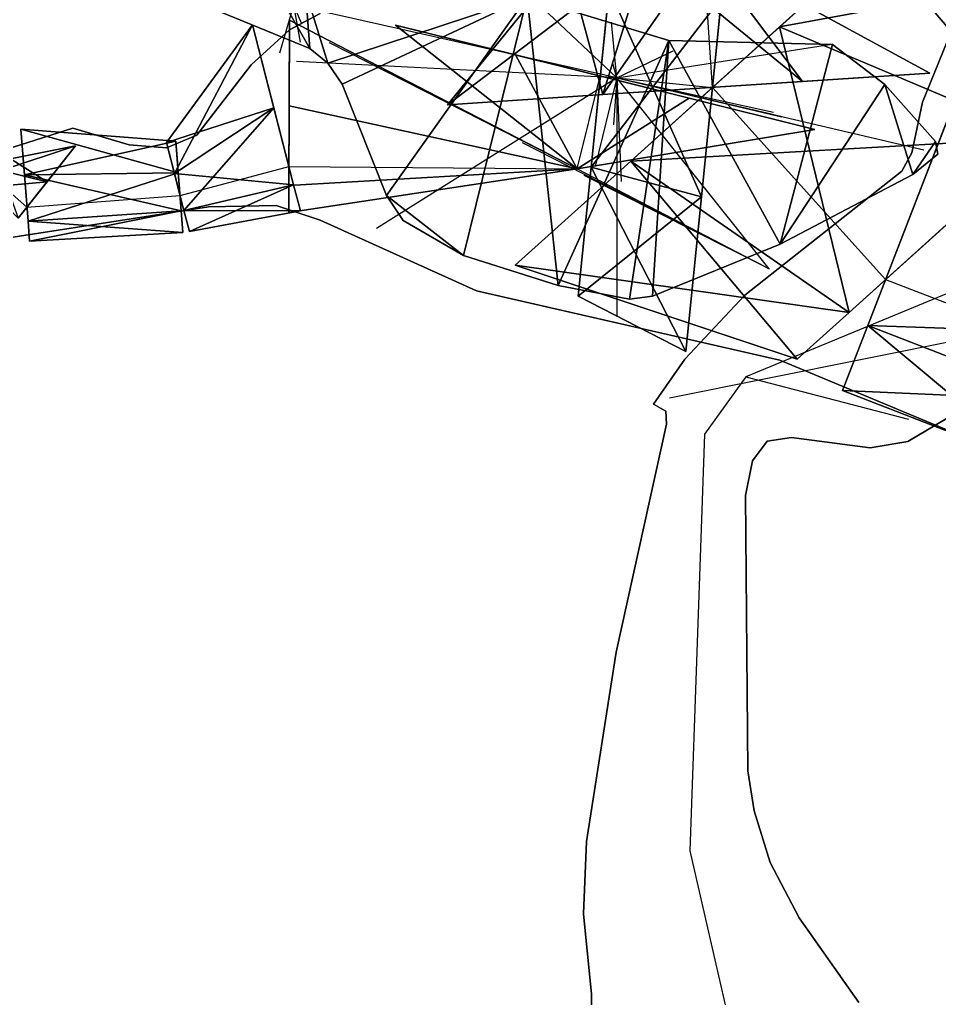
# Model space of a CAD drawing. Extents: x 271818 to 271947, y 5067178 to 5068401.
# Drawn here: x 271871.22 to 271898.25, y 5067206.67 to 5067235.43 of the extents above; entities that cross this region are included whole.
import ezdxf

# ---------------------------------------------------------------- set-up
doc = ezdxf.new("R2010")
doc.units = 0
doc.layers.add('CENTERLINE', color=4, linetype='CONTINUOUS')
doc.layers.add('WALLS', color=7, linetype='CONTINUOUS')

msp = doc.modelspace()

# ---------------------------------------------------------------- linework, layer by layer
at = {"layer": 'CENTERLINE'}
for p, q in [((271891.578, 5067233.44, 773.822), (271891.313, 5067237.485, 772.857)), ((271888.768, 5067233.721, 784.226), (271879.265, 5067235.858, 787.91)), ((271887.607, 5067231.05, 775.456), (271888.283, 5067233.772, 774.329)), ((271888.283, 5067233.772, 774.329), (271891.578, 5067233.44, 773.822)), ((271893.242, 5067228.113, 772.017), (271888.768, 5067233.721, 784.226)), ((271891.578, 5067233.44, 773.822), (271896.669, 5067227.794, 771.025)), ((271875.932, 5067230.267, 773.199), (271879.131, 5067231.117, 773.945)), ((271879.131, 5067231.117, 773.945), (271887.607, 5067231.05, 775.456)), ((271887.607, 5067231.05, 775.456), (271893.242, 5067228.113, 772.017)), ((271870.48, 5067230.756, 773.417), (271871.434, 5067229.918, 773.73)), ((271871.434, 5067229.918, 773.73), (271875.932, 5067230.267, 773.199)), ((271900.911, 5067228.388, 805.539), (271892.56, 5067224.931, 802.339)), ((271896.669, 5067227.794, 771.025), (271902.329, 5067225.603, 767.744)), ((271903.877, 5067227.035, 805.8), (271890.319, 5067224.305, 804.894)), ((271892.56, 5067224.931, 802.339), (271891.341, 5067223.254, 801.701)), ((271892.56, 5067224.931, 802.339), (271897.343, 5067223.693, 802.324)), ((271891.341, 5067223.254, 801.701), (271890.91, 5067211.008, 801.23)), ((271890.91, 5067211.008, 801.23), (271892.481, 5067204.199, 800.409))]:
    msp.add_line(p, q, dxfattribs=at)
at = {"layer": 'SPLAY_SHOTS'}
for p, q in [((271888.768, 5067233.721, 784.226), (271886.225, 5067236.119, 785.242)), ((271879.265, 5067235.858, 787.91), (271878.86, 5067234.447, 787.987)), ((271879.265, 5067235.858, 787.91), (271879.502, 5067235.313, 789.033)), ((271879.265, 5067235.858, 787.91), (271879.464, 5067234.772, 789.15)), ((271888.768, 5067233.721, 784.226), (271888.611, 5067235.358, 783.296)), ((271887.607, 5067231.05, 775.456), (271880.329, 5067234.745, 779.851)), ((271888.768, 5067233.721, 784.226), (271895.017, 5067234.698, 781.344)), ((271888.768, 5067233.721, 784.226), (271890.428, 5067234.512, 784.511)), ((271888.768, 5067233.721, 784.226), (271879.358, 5067234.2, 784.605)), ((271888.768, 5067233.721, 784.226), (271888.654, 5067234.14, 782.162)), ((271888.768, 5067233.721, 784.226), (271888.711, 5067233.95, 785.627)), ((271888.768, 5067233.721, 784.226), (271881.703, 5067229.291, 784.357)), ((271888.768, 5067233.721, 784.226), (271888.132, 5067231.114, 781.811)), ((271888.768, 5067233.721, 784.226), (271888.671, 5067232.337, 783.972)), ((271888.768, 5067233.721, 784.226), (271888.767, 5067226.7, 774.31)), ((271888.768, 5067233.721, 784.226), (271893.333, 5067232.64, 782.846)), ((271888.768, 5067233.721, 784.226), (271893.606, 5067232.576, 782.735)), ((271888.768, 5067233.721, 784.226), (271893.339, 5067232.656, 782.854)), ((271888.768, 5067233.721, 784.226), (271893.587, 5067232.598, 782.761)), ((271888.768, 5067233.721, 784.226), (271893.371, 5067232.708, 782.848)), ((271888.768, 5067233.721, 784.226), (271888.792, 5067233.51, 787.79)), ((271888.768, 5067233.721, 784.226), (271888.895, 5067230.671, 784.008)), ((271888.768, 5067233.721, 784.226), (271897.79, 5067231.602, 780.743)), ((271893.242, 5067228.113, 772.017), (271885.998, 5067231.806, 776.469)), ((271893.242, 5067228.113, 772.017), (271887.811, 5067230.847, 775.237))]:
    msp.add_line(p, q, dxfattribs=at)
at = {"layer": 'WALLS'}
for points in [[(271896.145, 5067226.442, 767.525), (271902.083, 5067241.783, 769.576), (271898.911, 5067233.588, 767.525)], [(271896.145, 5067226.442, 767.525), (271902.083, 5067241.783, 772.475), (271902.083, 5067241.783, 769.576)], [(271896.145, 5067226.442, 767.525), (271898.911, 5067233.588, 774.525), (271902.083, 5067241.783, 772.475)], [(271888.013, 5067231.093, 767.829), (271888.905, 5067239.941, 771.637), (271888.541, 5067236.327, 767.829)], [(271888.013, 5067231.093, 767.829), (271888.905, 5067239.941, 777.021), (271888.905, 5067239.941, 771.637)], [(271888.013, 5067231.093, 767.829), (271888.541, 5067236.327, 780.829), (271888.905, 5067239.941, 777.021)], [(271891.254, 5067230.225, 766.022), (271891.844, 5067236.077, 766.022), (271892.22, 5067239.807, 770.591)], [(271891.254, 5067230.225, 766.022), (271892.22, 5067239.807, 770.591), (271892.22, 5067239.807, 777.053)], [(271891.254, 5067230.225, 766.022), (271892.22, 5067239.807, 777.053), (271891.844, 5067236.077, 781.622)], [(271901.283, 5067231.955, 767.525), (271893.547, 5067235.215, 766.022), (271907.809, 5067237.839, 769.576)], [(271907.809, 5067237.839, 769.576), (271893.547, 5067235.215, 766.022), (271896.331, 5067237.726, 770.591)], [(271895.592, 5067226.823, 767.525), (271901.283, 5067231.955, 767.525), (271907.809, 5067237.839, 769.576)], [(271895.592, 5067226.823, 767.525), (271907.809, 5067237.839, 769.576), (271907.809, 5067237.839, 772.475)], [(271895.592, 5067226.823, 767.525), (271907.809, 5067237.839, 772.475), (271901.283, 5067231.955, 774.525)], [(271907.809, 5067237.839, 772.475), (271896.331, 5067237.726, 777.053), (271901.283, 5067231.955, 774.525)], [(271889.178, 5067231.276, 766.022), (271896.331, 5067237.726, 770.591), (271893.547, 5067235.215, 766.022)], [(271889.178, 5067231.276, 766.022), (271896.331, 5067237.726, 777.053), (271896.331, 5067237.726, 770.591)], [(271889.178, 5067231.276, 766.022), (271893.547, 5067235.215, 781.622), (271896.331, 5067237.726, 777.053)], [(271901.283, 5067231.955, 774.525), (271896.331, 5067237.726, 777.053), (271893.547, 5067235.215, 781.622)], [(271888.354, 5067233.229, 781.622), (271889.644, 5067237.375, 776.897), (271883.795, 5067232.931, 777.053)], [(271883.795, 5067232.931, 777.053), (271889.644, 5067237.375, 776.897), (271887.282, 5067237.221, 774.53)], [(271888.354, 5067233.229, 766.022), (271887.282, 5067237.221, 771.183), (271889.644, 5067237.375, 768.817)], [(271894.223, 5067233.613, 781.622), (271891.313, 5067237.485, 776.897), (271888.354, 5067233.229, 781.622)], [(271888.354, 5067233.229, 781.622), (271891.313, 5067237.485, 776.897), (271889.644, 5067237.375, 776.897)], [(271888.354, 5067233.229, 766.022), (271889.644, 5067237.375, 768.817), (271894.223, 5067233.613, 766.022)], [(271894.223, 5067233.613, 766.022), (271889.644, 5067237.375, 768.817), (271891.313, 5067237.485, 768.817)], [(271894.223, 5067233.613, 766.022), (271891.313, 5067237.485, 768.817), (271897.964, 5067233.857, 770.591)], [(271897.964, 5067233.857, 770.591), (271891.313, 5067237.485, 768.817), (271891.313, 5067237.485, 771.183)], [(271897.964, 5067233.857, 770.591), (271891.313, 5067237.485, 771.183), (271897.964, 5067233.857, 777.053)], [(271897.964, 5067233.857, 777.053), (271891.313, 5067237.485, 771.183), (271891.313, 5067237.485, 774.53)], [(271897.964, 5067233.857, 777.053), (271891.313, 5067237.485, 774.53), (271894.223, 5067233.613, 781.622)], [(271894.223, 5067233.613, 781.622), (271891.313, 5067237.485, 774.53), (271891.313, 5067237.485, 776.897)], [(271879.75, 5067234.584, 786.991), (271878.291, 5067237.151, 787.492), (271875.386, 5067236.371, 788.492)], [(271875.386, 5067236.371, 790.823), (271878.291, 5067237.151, 789.545), (271879.75, 5067234.584, 789.277)], [(271879.615, 5067236.28, 787.247), (271878.291, 5067237.151, 787.492), (271879.75, 5067234.584, 786.991)], [(271879.75, 5067234.584, 789.277), (271878.291, 5067237.151, 789.545), (271879.615, 5067236.28, 789.235)], [(271883.795, 5067232.931, 777.053), (271887.282, 5067237.221, 774.53), (271883.795, 5067232.931, 770.591)], [(271883.795, 5067232.931, 770.591), (271887.282, 5067237.221, 774.53), (271887.282, 5067237.221, 771.183)], [(271883.795, 5067232.931, 770.591), (271887.282, 5067237.221, 771.183), (271888.354, 5067233.229, 766.022)], [(271875.386, 5067236.371, 790.823), (271875.386, 5067236.371, 788.492), (271879.75, 5067234.584, 789.277)], [(271879.75, 5067234.584, 789.277), (271875.386, 5067236.371, 788.492), (271879.75, 5067234.584, 786.991)], [(271879.615, 5067236.28, 787.247), (271879.75, 5067234.584, 786.991), (271880.274, 5067234.155, 783.994)], [(271880.274, 5067234.155, 789.272), (271879.75, 5067234.584, 789.277), (271879.615, 5067236.28, 789.235)], [(271886.133, 5067236.093, 784.404), (271879.615, 5067236.28, 787.247), (271880.274, 5067234.155, 783.994)], [(271880.274, 5067234.155, 789.272), (271879.615, 5067236.28, 789.235), (271886.133, 5067236.093, 787.024)], [(271891.844, 5067236.077, 766.022), (271888.013, 5067231.093, 767.829), (271888.541, 5067236.327, 767.829)], [(271891.254, 5067230.225, 781.622), (271888.541, 5067236.327, 780.829), (271888.013, 5067231.093, 780.829)], [(271888.013, 5067231.093, 767.829), (271888.013, 5067231.093, 780.829), (271888.541, 5067236.327, 780.829)], [(271891.844, 5067236.077, 781.622), (271888.541, 5067236.327, 780.829), (271891.254, 5067230.225, 781.622)], [(271886.133, 5067236.093, 784.404), (271880.274, 5067234.155, 783.994), (271880.698, 5067233.532, 785.681)], [(271880.698, 5067233.532, 789.224), (271880.274, 5067234.155, 789.272), (271886.133, 5067236.093, 787.024)], [(271880.698, 5067233.532, 785.681), (271881.996, 5067230.264, 784.306), (271886.133, 5067236.093, 784.404)], [(271886.133, 5067236.093, 787.024), (271881.996, 5067230.264, 788.696), (271880.698, 5067233.532, 789.224)], [(271886.133, 5067236.093, 784.404), (271881.996, 5067230.264, 784.306), (271884.267, 5067228.497, 783.686)], [(271884.267, 5067228.497, 787.986), (271881.996, 5067230.264, 788.696), (271886.133, 5067236.093, 787.024)], [(271886.133, 5067236.093, 784.404), (271884.267, 5067228.497, 783.686), (271887.046, 5067227.615, 781.928)], [(271887.046, 5067227.615, 787.407), (271884.267, 5067228.497, 787.986), (271886.133, 5067236.093, 787.024)], [(271890.301, 5067234.813, 786.052), (271890.301, 5067234.813, 783.415), (271886.133, 5067236.093, 787.024)], [(271886.133, 5067236.093, 787.024), (271890.301, 5067234.813, 783.415), (271886.133, 5067236.093, 784.404)], [(271886.133, 5067236.093, 784.404), (271887.046, 5067227.615, 781.928), (271890.301, 5067234.813, 783.415)], [(271890.301, 5067234.813, 786.052), (271887.046, 5067227.615, 787.407), (271886.133, 5067236.093, 787.024)], [(271891.254, 5067230.225, 766.022), (271888.013, 5067231.093, 767.829), (271891.844, 5067236.077, 766.022)], [(271891.254, 5067230.225, 766.022), (271891.844, 5067236.077, 781.622), (271891.254, 5067230.225, 781.622)], [(271879.153, 5067235.133, 776.5), (271879.153, 5067235.133, 770.541), (271880.046, 5067235.613, 777.178)], [(271880.046, 5067235.613, 777.178), (271879.153, 5067235.133, 770.541), (271880.046, 5067235.613, 770.118)], [(271878.059, 5067235.281, 773.386), (271875.767, 5067230.909, 772.099), (271875.533, 5067231.817, 772.743)], [(271878.059, 5067235.281, 773.386), (271875.533, 5067231.817, 772.743), (271878.059, 5067235.281, 774.504)], [(271878.059, 5067235.281, 774.504), (271875.533, 5067231.817, 772.743), (271875.533, 5067231.817, 773.654)], [(271878.059, 5067235.281, 774.504), (271875.533, 5067231.817, 773.654), (271878.687, 5067232.841, 775.295)], [(271878.687, 5067232.841, 772.595), (271875.767, 5067230.909, 772.099), (271878.059, 5067235.281, 773.386)], [(271879.271, 5067230.575, 772.595), (271878.687, 5067232.841, 772.595), (271878.059, 5067235.281, 773.386)], [(271879.271, 5067230.575, 772.595), (271878.059, 5067235.281, 773.386), (271878.059, 5067235.281, 774.504)], [(271879.271, 5067230.575, 772.595), (271878.059, 5067235.281, 774.504), (271878.687, 5067232.841, 775.295)], [(271879.129, 5067230.557, 772.595), (271879.151, 5067235.416, 773.386), (271879.139, 5067232.898, 772.595)], [(271879.129, 5067230.557, 772.595), (271879.151, 5067235.416, 774.504), (271879.151, 5067235.416, 773.386)], [(271879.129, 5067230.557, 772.595), (271879.139, 5067232.898, 775.295), (271879.151, 5067235.416, 774.504)], [(271887.607, 5067231.05, 775.456), (271879.139, 5067232.898, 772.595), (271879.151, 5067235.416, 773.386)], [(271887.607, 5067231.05, 775.456), (271879.151, 5067235.416, 774.504), (271879.139, 5067232.898, 775.295)], [(271887.607, 5067231.05, 775.456), (271879.151, 5067235.416, 773.386), (271887.607, 5067231.05, 775.456)], [(271887.607, 5067231.05, 775.456), (271879.151, 5067235.416, 773.386), (271879.151, 5067235.416, 774.504)], [(271887.607, 5067231.05, 775.456), (271879.151, 5067235.416, 774.504), (271887.607, 5067231.05, 775.456)], [(271885.791, 5067234.392, 767.829), (271887.607, 5067231.05, 775.456), (271882.266, 5067235.268, 771.637)], [(271882.266, 5067235.268, 771.637), (271887.607, 5067231.05, 775.456), (271887.607, 5067231.05, 775.456)], [(271882.266, 5067235.268, 771.637), (271887.607, 5067231.05, 775.456), (271882.266, 5067235.268, 777.021)], [(271882.266, 5067235.268, 777.021), (271887.607, 5067231.05, 775.456), (271887.607, 5067231.05, 775.456)], [(271882.266, 5067235.268, 777.021), (271887.607, 5067231.05, 775.456), (271885.791, 5067234.392, 780.829)], [(271890.896, 5067233.123, 767.829), (271885.791, 5067234.392, 767.829), (271882.266, 5067235.268, 771.637)], [(271890.896, 5067233.123, 767.829), (271882.266, 5067235.268, 771.637), (271882.266, 5067235.268, 777.021)], [(271890.896, 5067233.123, 767.829), (271882.266, 5067235.268, 777.021), (271885.791, 5067234.392, 780.829)], [(271898.713, 5067235.364, 802.529), (271898.713, 5067235.364, 800.064), (271897.747, 5067233.006, 804.25)], [(271897.747, 5067233.006, 804.25), (271898.713, 5067235.364, 800.064), (271897.747, 5067233.006, 801.6)], [(271878.024, 5067234.102, 775.735), (271878.024, 5067234.102, 771.15), (271879.153, 5067235.133, 776.5)], [(271879.153, 5067235.133, 776.5), (271878.024, 5067234.102, 771.15), (271879.153, 5067235.133, 770.541)], [(271901.283, 5067231.955, 767.525), (271889.178, 5067231.276, 766.022), (271893.547, 5067235.215, 766.022)], [(271895.592, 5067226.823, 774.525), (271893.547, 5067235.215, 781.622), (271889.178, 5067231.276, 781.622)], [(271889.178, 5067231.276, 766.022), (271889.178, 5067231.276, 781.622), (271893.547, 5067235.215, 781.622)], [(271901.283, 5067231.955, 774.525), (271893.547, 5067235.215, 781.622), (271895.592, 5067226.823, 774.525)], [(271887.046, 5067227.615, 781.928), (271889.14, 5067227.219, 777.672), (271890.301, 5067234.813, 783.415)], [(271890.301, 5067234.813, 786.052), (271889.14, 5067227.219, 787.229), (271887.046, 5067227.615, 787.407)], [(271889.14, 5067227.219, 777.672), (271889.812, 5067227.305, 780.355), (271890.301, 5067234.813, 783.415)], [(271890.301, 5067234.813, 786.052), (271889.812, 5067227.305, 787.172), (271889.14, 5067227.219, 787.229)], [(271890.301, 5067234.813, 783.415), (271889.812, 5067227.305, 780.355), (271893.567, 5067228.837, 778.854)], [(271893.567, 5067228.837, 787.029), (271889.812, 5067227.305, 787.172), (271890.301, 5067234.813, 786.052)], [(271895.104, 5067234.705, 786.932), (271895.104, 5067234.705, 781.389), (271890.301, 5067234.813, 786.052)], [(271890.301, 5067234.813, 786.052), (271895.104, 5067234.705, 781.389), (271890.301, 5067234.813, 783.415)], [(271890.301, 5067234.813, 783.415), (271893.567, 5067228.837, 778.854), (271895.104, 5067234.705, 781.389)], [(271895.104, 5067234.705, 786.932), (271893.567, 5067228.837, 787.029), (271890.301, 5067234.813, 786.052)], [(271895.104, 5067234.705, 781.389), (271893.567, 5067228.837, 778.854), (271896.646, 5067233.521, 782.336)], [(271896.646, 5067233.521, 787.153), (271893.567, 5067228.837, 787.029), (271895.104, 5067234.705, 786.932)], [(271896.646, 5067233.521, 787.153), (271896.646, 5067233.521, 782.336), (271895.104, 5067234.705, 786.932)], [(271895.104, 5067234.705, 786.932), (271896.646, 5067233.521, 782.336), (271895.104, 5067234.705, 781.389)], [(271879.75, 5067234.584, 789.277), (271879.75, 5067234.584, 786.991), (271880.274, 5067234.155, 789.272)], [(271880.274, 5067234.155, 789.272), (271879.75, 5067234.584, 786.991), (271880.274, 5067234.155, 783.994)], [(271890.896, 5067233.123, 767.829), (271887.607, 5067231.05, 775.456), (271885.791, 5067234.392, 767.829)], [(271885.791, 5067234.392, 767.829), (271887.607, 5067231.05, 775.456), (271887.607, 5067231.05, 775.456)], [(271885.791, 5067234.392, 780.829), (271887.607, 5067231.05, 775.456), (271887.607, 5067231.05, 775.456)], [(271885.791, 5067234.392, 780.829), (271887.607, 5067231.05, 775.456), (271890.896, 5067233.123, 780.829)], [(271890.896, 5067233.123, 767.829), (271885.791, 5067234.392, 780.829), (271890.896, 5067233.123, 780.829)], [(271876.427, 5067232.035, 775.026), (271876.427, 5067232.035, 771.8), (271878.024, 5067234.102, 775.735)], [(271878.024, 5067234.102, 775.735), (271876.427, 5067232.035, 771.8), (271878.024, 5067234.102, 771.15)], [(271880.274, 5067234.155, 789.272), (271880.274, 5067234.155, 783.994), (271880.698, 5067233.532, 789.224)], [(271880.698, 5067233.532, 789.224), (271880.274, 5067234.155, 783.994), (271880.698, 5067233.532, 785.681)], [(271888.354, 5067233.229, 766.022), (271894.223, 5067233.613, 766.022), (271897.964, 5067233.857, 770.591)], [(271888.354, 5067233.229, 766.022), (271897.964, 5067233.857, 770.591), (271897.964, 5067233.857, 777.053)], [(271888.354, 5067233.229, 766.022), (271897.964, 5067233.857, 777.053), (271894.223, 5067233.613, 781.622)], [(271880.698, 5067233.532, 789.224), (271880.698, 5067233.532, 785.681), (271881.996, 5067230.264, 788.696)], [(271881.996, 5067230.264, 788.696), (271880.698, 5067233.532, 785.681), (271881.996, 5067230.264, 784.306)], [(271888.354, 5067233.229, 766.022), (271894.223, 5067233.613, 781.622), (271888.354, 5067233.229, 781.622)], [(271896.646, 5067233.521, 782.336), (271893.567, 5067228.837, 778.854), (271897.468, 5067230.882, 781.797)], [(271897.468, 5067230.882, 787.324), (271893.567, 5067228.837, 787.029), (271896.646, 5067233.521, 787.153)], [(271902.568, 5067226.221, 764.244), (271896.145, 5067226.442, 767.525), (271898.911, 5067233.588, 767.525)], [(271901.806, 5067224.251, 771.244), (271898.911, 5067233.588, 774.525), (271896.145, 5067226.442, 774.525)], [(271896.145, 5067226.442, 767.525), (271896.145, 5067226.442, 774.525), (271898.911, 5067233.588, 774.525)], [(271898.134, 5067231.852, 787.378), (271898.134, 5067231.852, 781.663), (271896.646, 5067233.521, 787.153)], [(271896.646, 5067233.521, 787.153), (271898.134, 5067231.852, 781.663), (271896.646, 5067233.521, 782.336)], [(271896.646, 5067233.521, 782.336), (271897.468, 5067230.882, 781.797), (271898.134, 5067231.852, 781.663)], [(271898.134, 5067231.852, 787.378), (271897.468, 5067230.882, 787.324), (271896.646, 5067233.521, 787.153)], [(271888.354, 5067233.229, 766.022), (271888.354, 5067233.229, 781.622), (271883.795, 5067232.931, 777.053)], [(271888.354, 5067233.229, 766.022), (271883.795, 5067232.931, 777.053), (271883.795, 5067232.931, 770.591)], [(271890.896, 5067233.123, 780.829), (271887.607, 5067231.05, 775.456), (271887.607, 5067231.05, 775.456)], [(271890.896, 5067233.123, 780.829), (271887.607, 5067231.05, 775.456), (271894.591, 5067232.204, 777.021)], [(271894.591, 5067232.204, 771.637), (271887.607, 5067231.05, 775.456), (271890.896, 5067233.123, 767.829)], [(271890.896, 5067233.123, 767.829), (271887.607, 5067231.05, 775.456), (271887.607, 5067231.05, 775.456)], [(271890.896, 5067233.123, 767.829), (271890.896, 5067233.123, 780.829), (271894.591, 5067232.204, 777.021)], [(271890.896, 5067233.123, 767.829), (271894.591, 5067232.204, 777.021), (271894.591, 5067232.204, 771.637)], [(271897.747, 5067233.006, 804.25), (271897.747, 5067233.006, 801.6), (271897.442, 5067231.521, 805.111)], [(271897.442, 5067231.521, 805.111), (271897.747, 5067233.006, 801.6), (271897.442, 5067231.521, 802.206)], [(271878.687, 5067232.841, 775.295), (271875.533, 5067231.817, 773.654), (271875.767, 5067230.909, 774.299)], [(271878.687, 5067232.841, 772.595), (271876.046, 5067229.826, 772.099), (271875.767, 5067230.909, 772.099)], [(271878.687, 5067232.841, 775.295), (271875.767, 5067230.909, 774.299), (271879.271, 5067230.575, 775.295)], [(271879.271, 5067230.575, 772.595), (271876.046, 5067229.826, 772.099), (271878.687, 5067232.841, 772.595)], [(271879.271, 5067230.575, 772.595), (271878.687, 5067232.841, 775.295), (271879.271, 5067230.575, 775.295)], [(271887.607, 5067231.05, 775.456), (271879.129, 5067230.557, 772.595), (271879.139, 5067232.898, 772.595)], [(271887.607, 5067231.05, 775.456), (271879.139, 5067232.898, 775.295), (271879.129, 5067230.557, 775.295)], [(271879.129, 5067230.557, 772.595), (271879.129, 5067230.557, 775.295), (271879.139, 5067232.898, 775.295)], [(271887.607, 5067231.05, 775.456), (271879.139, 5067232.898, 772.595), (271887.607, 5067231.05, 775.456)], [(271887.607, 5067231.05, 775.456), (271879.139, 5067232.898, 775.295), (271887.607, 5067231.05, 775.456)], [(271871.029, 5067231.687, 774.804), (271871.029, 5067231.687, 772.51), (271872.781, 5067232.24, 775.094)], [(271872.781, 5067232.24, 775.094), (271871.029, 5067231.687, 772.51), (271872.781, 5067232.24, 772.1)], [(271875.808, 5067231.863, 772.743), (271871.361, 5067230.868, 772.73), (271871.256, 5067232.211, 773.316)], [(271875.808, 5067231.863, 772.743), (271871.256, 5067232.211, 773.316), (271875.808, 5067231.863, 773.654)], [(271875.808, 5067231.863, 773.654), (271871.256, 5067232.211, 773.316), (271871.256, 5067232.211, 774.145)], [(271875.808, 5067231.863, 773.654), (271871.256, 5067232.211, 774.145), (271875.881, 5067230.928, 774.299)], [(271875.881, 5067230.928, 774.299), (271871.256, 5067232.211, 774.145), (271871.361, 5067230.868, 774.73)], [(271871.466, 5067229.505, 772.73), (271871.256, 5067232.211, 773.316), (271871.361, 5067230.868, 772.73)], [(271871.466, 5067229.505, 772.73), (271871.256, 5067232.211, 774.145), (271871.256, 5067232.211, 773.316)], [(271871.466, 5067229.505, 772.73), (271871.361, 5067230.868, 774.73), (271871.256, 5067232.211, 774.145)], [(271872.781, 5067232.24, 775.094), (271872.781, 5067232.24, 772.1), (271874.442, 5067231.75, 774.977)], [(271874.442, 5067231.75, 774.977), (271872.781, 5067232.24, 772.1), (271874.442, 5067231.75, 771.892)], [(271894.591, 5067232.204, 777.021), (271887.607, 5067231.05, 775.456), (271887.607, 5067231.05, 775.456)], [(271894.591, 5067232.204, 777.021), (271887.607, 5067231.05, 775.456), (271894.591, 5067232.204, 771.637)], [(271894.591, 5067232.204, 771.637), (271887.607, 5067231.05, 775.456), (271887.607, 5067231.05, 775.456)], [(271875.881, 5067230.928, 772.099), (271871.361, 5067230.868, 772.73), (271875.808, 5067231.863, 772.743)], [(271876.046, 5067229.826, 772.099), (271875.533, 5067231.817, 772.743), (271875.767, 5067230.909, 772.099)], [(271876.046, 5067229.826, 772.099), (271875.533, 5067231.817, 773.654), (271875.533, 5067231.817, 772.743)], [(271876.046, 5067229.826, 772.099), (271875.767, 5067230.909, 774.299), (271875.533, 5067231.817, 773.654)], [(271875.538, 5067231.662, 774.866), (271875.538, 5067231.662, 771.893), (271876.427, 5067232.035, 775.026)], [(271876.427, 5067232.035, 775.026), (271875.538, 5067231.662, 771.893), (271876.427, 5067232.035, 771.8)], [(271875.967, 5067229.813, 772.099), (271875.881, 5067230.928, 772.099), (271875.808, 5067231.863, 772.743)], [(271875.967, 5067229.813, 772.099), (271875.808, 5067231.863, 772.743), (271875.808, 5067231.863, 773.654)], [(271875.967, 5067229.813, 772.099), (271875.808, 5067231.863, 773.654), (271875.881, 5067230.928, 774.299)], [(271895.592, 5067226.823, 767.525), (271889.178, 5067231.276, 766.022), (271901.283, 5067231.955, 767.525)], [(271895.592, 5067226.823, 767.525), (271901.283, 5067231.955, 774.525), (271895.592, 5067226.823, 774.525)], [(271898.134, 5067231.852, 781.663), (271897.468, 5067230.882, 781.797), (271898.206, 5067231.48, 781.735)], [(271898.206, 5067231.48, 787.396), (271897.468, 5067230.882, 787.324), (271898.134, 5067231.852, 787.378)], [(271898.206, 5067231.48, 787.396), (271898.206, 5067231.48, 781.735), (271898.134, 5067231.852, 787.378)], [(271898.134, 5067231.852, 787.378), (271898.206, 5067231.48, 781.735), (271898.134, 5067231.852, 781.663)], [(271872.026, 5067230.665, 772.73), (271870.673, 5067231, 772.667), (271872.862, 5067231.722, 773.316)], [(271872.862, 5067231.722, 773.316), (271870.673, 5067231, 772.667), (271870.946, 5067231.344, 773.107)], [(271872.862, 5067231.722, 773.316), (271870.946, 5067231.344, 773.107), (271872.862, 5067231.722, 774.145)], [(271872.862, 5067231.722, 774.145), (271870.946, 5067231.344, 773.107), (271870.946, 5067231.344, 773.728)], [(271872.862, 5067231.722, 774.145), (271870.946, 5067231.344, 773.728), (271872.026, 5067230.665, 774.73)], [(271871.177, 5067229.593, 772.73), (271872.026, 5067230.665, 772.73), (271872.862, 5067231.722, 773.316)], [(271871.177, 5067229.593, 772.73), (271872.862, 5067231.722, 773.316), (271872.862, 5067231.722, 774.145)], [(271871.177, 5067229.593, 772.73), (271872.862, 5067231.722, 774.145), (271872.026, 5067230.665, 774.73)], [(271874.442, 5067231.75, 774.977), (271874.442, 5067231.75, 771.892), (271875.538, 5067231.662, 774.866)], [(271875.538, 5067231.662, 774.866), (271874.442, 5067231.75, 771.892), (271875.538, 5067231.662, 771.893)], [(271897.442, 5067231.521, 805.111), (271897.442, 5067231.521, 802.206), (271897.142, 5067230.981, 804.898)], [(271897.142, 5067230.981, 804.898), (271897.442, 5067231.521, 802.206), (271897.142, 5067230.981, 802.171)], [(271872.026, 5067230.665, 774.73), (271870.946, 5067231.344, 773.728), (271870.673, 5067231, 774.167)], [(271894.069, 5067225.45, 772.475), (271889.178, 5067231.276, 781.622), (271885.785, 5067228.216, 777.053)], [(271895.592, 5067226.823, 767.525), (271885.785, 5067228.216, 770.591), (271889.178, 5067231.276, 766.022)], [(271889.178, 5067231.276, 766.022), (271885.785, 5067228.216, 777.053), (271889.178, 5067231.276, 781.622)], [(271889.178, 5067231.276, 766.022), (271885.785, 5067228.216, 770.591), (271885.785, 5067228.216, 777.053)], [(271895.592, 5067226.823, 774.525), (271889.178, 5067231.276, 781.622), (271894.069, 5067225.45, 772.475)], [(271897.468, 5067230.882, 787.324), (271897.468, 5067230.882, 781.797), (271898.206, 5067231.48, 787.396)], [(271898.206, 5067231.48, 787.396), (271897.468, 5067230.882, 781.797), (271898.206, 5067231.48, 781.735)], [(271872.026, 5067230.665, 772.73), (271870.287, 5067230.512, 772.667), (271870.673, 5067231, 772.667)], [(271872.026, 5067230.665, 774.73), (271870.673, 5067231, 774.167), (271871.177, 5067229.593, 774.73)], [(271875.881, 5067230.928, 772.099), (271871.466, 5067229.505, 772.73), (271871.361, 5067230.868, 772.73)], [(271875.881, 5067230.928, 774.299), (271871.361, 5067230.868, 774.73), (271875.967, 5067229.813, 774.299)], [(271875.967, 5067229.813, 772.099), (271871.466, 5067229.505, 772.73), (271875.881, 5067230.928, 772.099)], [(271875.967, 5067229.813, 772.099), (271875.881, 5067230.928, 774.299), (271875.967, 5067229.813, 774.299)], [(271887.607, 5067231.05, 775.456), (271879.129, 5067230.557, 775.295), (271879.125, 5067229.767, 774.504)], [(271887.607, 5067231.05, 775.456), (271879.125, 5067229.767, 774.504), (271887.607, 5067231.05, 775.456)], [(271887.607, 5067231.05, 775.456), (271879.125, 5067229.767, 774.504), (271879.125, 5067229.767, 773.386)], [(271887.607, 5067231.05, 775.456), (271879.125, 5067229.767, 773.386), (271887.607, 5067231.05, 775.456)], [(271887.607, 5067231.05, 775.456), (271879.125, 5067229.767, 773.386), (271879.129, 5067230.557, 772.595)], [(271887.607, 5067231.05, 775.456), (271879.129, 5067230.557, 772.595), (271887.607, 5067231.05, 775.456)], [(271887.607, 5067231.05, 775.456), (271879.129, 5067230.557, 775.295), (271887.607, 5067231.05, 775.456)], [(271887.607, 5067231.05, 775.456), (271887.607, 5067231.05, 775.456), (271887.607, 5067231.05, 775.456)], [(271887.607, 5067231.05, 775.456), (271887.607, 5067231.05, 775.456), (271887.607, 5067231.05, 775.456)], [(271887.607, 5067231.05, 775.456), (271887.607, 5067231.05, 775.456), (271887.607, 5067231.05, 775.456)], [(271887.607, 5067231.05, 775.456), (271887.607, 5067231.05, 775.456), (271887.607, 5067231.05, 775.456)], [(271887.607, 5067231.05, 775.456), (271887.607, 5067231.05, 775.456), (271887.607, 5067231.05, 775.456)], [(271887.607, 5067231.05, 775.456), (271887.607, 5067231.05, 775.456), (271887.607, 5067231.05, 775.456)], [(271887.607, 5067231.05, 775.456), (271887.607, 5067231.05, 775.456), (271887.607, 5067231.05, 775.456)], [(271887.607, 5067231.05, 775.456), (271887.607, 5067231.05, 775.456), (271887.607, 5067231.05, 775.456)], [(271887.607, 5067231.05, 775.456), (271887.607, 5067231.05, 775.456), (271887.607, 5067231.05, 775.456)], [(271887.607, 5067231.05, 775.456), (271887.607, 5067231.05, 775.456), (271887.607, 5067231.05, 775.456)], [(271887.607, 5067231.05, 775.456), (271887.607, 5067231.05, 775.456), (271887.607, 5067231.05, 775.456)], [(271887.607, 5067231.05, 775.456), (271887.607, 5067231.05, 775.456), (271887.607, 5067231.05, 775.456)], [(271890.795, 5067225.679, 777.053), (271888.013, 5067231.093, 780.829), (271887.631, 5067227.305, 777.021)], [(271891.254, 5067230.225, 766.022), (271887.631, 5067227.305, 771.637), (271888.013, 5067231.093, 767.829)], [(271888.013, 5067231.093, 767.829), (271887.631, 5067227.305, 777.021), (271888.013, 5067231.093, 780.829)], [(271888.013, 5067231.093, 767.829), (271887.631, 5067227.305, 771.637), (271887.631, 5067227.305, 777.021)], [(271891.254, 5067230.225, 781.622), (271888.013, 5067231.093, 780.829), (271890.795, 5067225.679, 777.053)], [(271897.142, 5067230.981, 804.898), (271897.142, 5067230.981, 802.171), (271892.533, 5067227.333, 803.738)], [(271892.533, 5067227.333, 803.738), (271897.142, 5067230.981, 802.171), (271892.533, 5067227.333, 801.161)], [(271871.177, 5067229.593, 772.73), (271870.287, 5067230.512, 772.667), (271872.026, 5067230.665, 772.73)], [(271871.177, 5067229.593, 772.73), (271872.026, 5067230.665, 774.73), (271871.177, 5067229.593, 774.73)], [(271875.967, 5067229.813, 774.299), (271871.361, 5067230.868, 774.73), (271871.466, 5067229.505, 774.73)], [(271871.466, 5067229.505, 772.73), (271871.466, 5067229.505, 774.73), (271871.361, 5067230.868, 774.73)], [(271879.271, 5067230.575, 775.295), (271875.767, 5067230.909, 774.299), (271876.046, 5067229.826, 774.299)], [(271876.046, 5067229.826, 772.099), (271876.046, 5067229.826, 774.299), (271875.767, 5067230.909, 774.299)], [(271893.567, 5067228.837, 787.029), (271893.567, 5067228.837, 778.854), (271897.468, 5067230.882, 787.324)], [(271897.468, 5067230.882, 787.324), (271893.567, 5067228.837, 778.854), (271897.468, 5067230.882, 781.797)], [(271879.271, 5067230.575, 775.295), (271876.046, 5067229.826, 774.299), (271879.468, 5067229.809, 774.504)], [(271879.271, 5067230.575, 772.595), (271876.206, 5067229.202, 772.743), (271876.046, 5067229.826, 772.099)], [(271879.468, 5067229.809, 773.386), (271876.206, 5067229.202, 772.743), (271879.271, 5067230.575, 772.595)], [(271879.129, 5067230.557, 772.595), (271879.125, 5067229.767, 774.504), (271879.129, 5067230.557, 775.295)], [(271879.129, 5067230.557, 772.595), (271879.125, 5067229.767, 773.386), (271879.125, 5067229.767, 774.504)], [(271879.271, 5067230.575, 772.595), (271879.271, 5067230.575, 775.295), (271879.468, 5067229.809, 774.504)], [(271879.271, 5067230.575, 772.595), (271879.468, 5067229.809, 774.504), (271879.468, 5067229.809, 773.386)], [(271881.996, 5067230.264, 788.696), (271881.996, 5067230.264, 784.306), (271882.485, 5067229.533, 788.524)], [(271882.485, 5067229.533, 788.524), (271881.996, 5067230.264, 784.306), (271882.485, 5067229.533, 783.892)], [(271881.996, 5067230.264, 784.306), (271882.485, 5067229.533, 783.892), (271884.267, 5067228.497, 783.686)], [(271884.267, 5067228.497, 787.986), (271882.485, 5067229.533, 788.524), (271881.996, 5067230.264, 788.696)], [(271890.795, 5067225.679, 770.591), (271887.631, 5067227.305, 771.637), (271891.254, 5067230.225, 766.022)], [(271891.254, 5067230.225, 766.022), (271891.254, 5067230.225, 781.622), (271890.795, 5067225.679, 777.053)], [(271891.254, 5067230.225, 766.022), (271890.795, 5067225.679, 777.053), (271890.795, 5067225.679, 770.591)], [(271870.069, 5067228.89, 775.104), (271870.069, 5067228.89, 772.464), (271876.77, 5067229.926, 774.69)], [(271876.77, 5067229.926, 774.69), (271870.069, 5067228.89, 772.464), (271876.77, 5067229.926, 771.997)], [(271875.967, 5067229.813, 774.299), (271871.466, 5067229.505, 774.73), (271876.017, 5067229.171, 773.654)], [(271875.967, 5067229.813, 772.099), (271871.512, 5067228.921, 773.316), (271871.466, 5067229.505, 772.73)], [(271876.017, 5067229.171, 772.743), (271871.512, 5067228.921, 773.316), (271875.967, 5067229.813, 772.099)], [(271875.967, 5067229.813, 772.099), (271875.967, 5067229.813, 774.299), (271876.017, 5067229.171, 773.654)], [(271875.967, 5067229.813, 772.099), (271876.017, 5067229.171, 773.654), (271876.017, 5067229.171, 772.743)], [(271879.468, 5067229.809, 774.504), (271876.046, 5067229.826, 774.299), (271876.206, 5067229.202, 773.654)], [(271876.046, 5067229.826, 772.099), (271876.206, 5067229.202, 773.654), (271876.046, 5067229.826, 774.299)], [(271876.046, 5067229.826, 772.099), (271876.206, 5067229.202, 772.743), (271876.206, 5067229.202, 773.654)], [(271879.468, 5067229.809, 774.504), (271876.206, 5067229.202, 773.654), (271879.468, 5067229.809, 773.386)], [(271879.468, 5067229.809, 773.386), (271876.206, 5067229.202, 773.654), (271876.206, 5067229.202, 772.743)], [(271876.77, 5067229.926, 774.69), (271876.77, 5067229.926, 771.997), (271878.758, 5067229.967, 775.186)], [(271878.758, 5067229.967, 775.186), (271876.77, 5067229.926, 771.997), (271878.758, 5067229.967, 772.141)], [(271878.758, 5067229.967, 775.186), (271878.758, 5067229.967, 772.141), (271880.052, 5067229.534, 775.479)], [(271880.052, 5067229.534, 775.479), (271878.758, 5067229.967, 772.141), (271880.052, 5067229.534, 771.716)], [(271876.017, 5067229.171, 773.654), (271871.466, 5067229.505, 774.73), (271871.512, 5067228.921, 774.145)], [(271871.466, 5067229.505, 772.73), (271871.512, 5067228.921, 774.145), (271871.466, 5067229.505, 774.73)], [(271871.466, 5067229.505, 772.73), (271871.512, 5067228.921, 773.316), (271871.512, 5067228.921, 774.145)], [(271880.052, 5067229.534, 775.479), (271880.052, 5067229.534, 771.716), (271884.642, 5067227.458, 775.847)], [(271884.642, 5067227.458, 775.847), (271880.052, 5067229.534, 771.716), (271884.642, 5067227.458, 770.06)], [(271882.485, 5067229.533, 788.524), (271882.485, 5067229.533, 783.892), (271884.267, 5067228.497, 787.986)], [(271884.267, 5067228.497, 787.986), (271882.485, 5067229.533, 783.892), (271884.267, 5067228.497, 783.686)], [(271876.017, 5067229.171, 773.654), (271871.512, 5067228.921, 774.145), (271876.017, 5067229.171, 772.743)], [(271876.017, 5067229.171, 772.743), (271871.512, 5067228.921, 774.145), (271871.512, 5067228.921, 773.316)], [(271889.812, 5067227.305, 787.172), (271889.812, 5067227.305, 780.355), (271893.567, 5067228.837, 787.029)], [(271893.567, 5067228.837, 787.029), (271889.812, 5067227.305, 780.355), (271893.567, 5067228.837, 778.854)], [(271884.267, 5067228.497, 787.986), (271884.267, 5067228.497, 783.686), (271887.046, 5067227.615, 787.407)], [(271887.046, 5067227.615, 787.407), (271884.267, 5067228.497, 783.686), (271887.046, 5067227.615, 781.928)], [(271894.069, 5067225.45, 772.475), (271885.785, 5067228.216, 777.053), (271894.069, 5067225.45, 769.576)], [(271894.069, 5067225.45, 769.576), (271885.785, 5067228.216, 777.053), (271885.785, 5067228.216, 770.591)], [(271894.069, 5067225.45, 769.576), (271885.785, 5067228.216, 770.591), (271895.592, 5067226.823, 767.525)], [(271887.046, 5067227.615, 787.407), (271887.046, 5067227.615, 781.928), (271889.14, 5067227.219, 787.229)], [(271889.14, 5067227.219, 787.229), (271887.046, 5067227.615, 781.928), (271889.14, 5067227.219, 777.672)], [(271884.642, 5067227.458, 775.847), (271884.642, 5067227.458, 770.06), (271893.56, 5067225.428, 774.013)], [(271893.56, 5067225.428, 774.013), (271884.642, 5067227.458, 770.06), (271893.56, 5067225.428, 766.643)], [(271890.795, 5067225.679, 777.053), (271887.631, 5067227.305, 777.021), (271890.795, 5067225.679, 770.591)], [(271890.795, 5067225.679, 770.591), (271887.631, 5067227.305, 777.021), (271887.631, 5067227.305, 771.637)], [(271889.14, 5067227.219, 787.229), (271889.14, 5067227.219, 777.672), (271889.812, 5067227.305, 787.172)], [(271889.812, 5067227.305, 787.172), (271889.14, 5067227.219, 777.672), (271889.812, 5067227.305, 780.355)], [(271892.533, 5067227.333, 803.738), (271892.533, 5067227.333, 801.161), (271890.766, 5067225.452, 803.847)], [(271890.766, 5067225.452, 803.847), (271892.533, 5067227.333, 801.161), (271890.766, 5067225.452, 801.196)], [(271895.592, 5067226.823, 767.525), (271895.592, 5067226.823, 774.525), (271894.069, 5067225.45, 772.475)], [(271895.592, 5067226.823, 767.525), (271894.069, 5067225.45, 772.475), (271894.069, 5067225.45, 769.576)], [(271901.066, 5067222.339, 769.193), (271896.145, 5067226.442, 774.525), (271895.405, 5067224.53, 772.475)], [(271901.806, 5067224.251, 764.244), (271895.405, 5067224.53, 769.576), (271896.145, 5067226.442, 767.525)], [(271896.145, 5067226.442, 767.525), (271895.405, 5067224.53, 772.475), (271896.145, 5067226.442, 774.525)], [(271896.145, 5067226.442, 767.525), (271895.405, 5067224.53, 769.576), (271895.405, 5067224.53, 772.475)], [(271901.806, 5067224.251, 764.244), (271896.145, 5067226.442, 767.525), (271902.568, 5067226.221, 764.244)], [(271901.806, 5067224.251, 771.244), (271896.145, 5067226.442, 774.525), (271901.066, 5067222.339, 769.193)], [(271890.766, 5067225.452, 803.847), (271890.766, 5067225.452, 801.196), (271889.848, 5067224.131, 803.727)], [(271889.848, 5067224.131, 803.727), (271890.766, 5067225.452, 801.196), (271889.848, 5067224.131, 800.994)], [(271893.56, 5067225.428, 774.013), (271893.56, 5067225.428, 766.643), (271899.124, 5067223.107, 771.775)], [(271899.124, 5067223.107, 771.775), (271893.56, 5067225.428, 766.643), (271899.124, 5067223.107, 764.889)], [(271897.32, 5067223.035, 804.007), (271897.32, 5067223.035, 801.67), (271900.687, 5067225.032, 805.289)], [(271900.687, 5067225.032, 805.289), (271897.32, 5067223.035, 801.67), (271900.687, 5067225.032, 802.651)], [(271901.066, 5067222.339, 769.193), (271895.405, 5067224.53, 772.475), (271901.066, 5067222.339, 766.294)], [(271901.066, 5067222.339, 766.294), (271895.405, 5067224.53, 772.475), (271895.405, 5067224.53, 769.576)], [(271901.066, 5067222.339, 766.294), (271895.405, 5067224.53, 769.576), (271901.806, 5067224.251, 764.244)], [(271889.848, 5067224.131, 803.727), (271889.848, 5067224.131, 800.994), (271890.208, 5067223.93, 803.93)], [(271890.208, 5067223.93, 803.93), (271889.848, 5067224.131, 800.994), (271890.208, 5067223.93, 801.051)], [(271890.208, 5067223.93, 803.93), (271890.208, 5067223.93, 801.051), (271890.232, 5067223.547, 803.615)], [(271890.232, 5067223.547, 803.615), (271890.208, 5067223.93, 801.051), (271890.232, 5067223.547, 801.045)], [(271890.232, 5067223.547, 803.615), (271890.232, 5067223.547, 801.045), (271888.751, 5067216.847, 802.275)], [(271888.751, 5067216.847, 802.275), (271890.232, 5067223.547, 801.045), (271888.751, 5067216.847, 799.855)], [(271893.185, 5067223.049, 803.786), (271893.185, 5067223.049, 801.221), (271893.904, 5067223.156, 803.891)], [(271893.904, 5067223.156, 803.891), (271893.185, 5067223.049, 801.221), (271893.904, 5067223.156, 801.255)], [(271893.904, 5067223.156, 803.891), (271893.904, 5067223.156, 801.255), (271896.214, 5067222.852, 803.94)], [(271896.214, 5067222.852, 803.94), (271893.904, 5067223.156, 801.255), (271896.214, 5067222.852, 801.521)], [(271892.756, 5067222.462, 803.586), (271892.756, 5067222.462, 801.11), (271893.185, 5067223.049, 803.786)], [(271893.185, 5067223.049, 803.786), (271892.756, 5067222.462, 801.11), (271893.185, 5067223.049, 801.221)], [(271896.214, 5067222.852, 803.94), (271896.214, 5067222.852, 801.521), (271897.32, 5067223.035, 804.007)], [(271897.32, 5067223.035, 804.007), (271896.214, 5067222.852, 801.521), (271897.32, 5067223.035, 801.67)], [(271892.549, 5067221.448, 803.333), (271892.549, 5067221.448, 800.964), (271892.756, 5067222.462, 803.586)], [(271892.756, 5067222.462, 803.586), (271892.549, 5067221.448, 800.964), (271892.756, 5067222.462, 801.11)], [(271892.62, 5067213.357, 802.256), (271892.62, 5067213.357, 799.992), (271892.549, 5067221.448, 803.333)], [(271892.549, 5067221.448, 803.333), (271892.62, 5067213.357, 799.992), (271892.549, 5067221.448, 800.964)], [(271888.751, 5067216.847, 802.275), (271888.751, 5067216.847, 799.855), (271887.875, 5067211.282, 802.026)], [(271887.875, 5067211.282, 802.026), (271888.751, 5067216.847, 799.855), (271887.875, 5067211.282, 799.51)], [(271892.803, 5067212.184, 802.299), (271892.803, 5067212.184, 799.924), (271892.62, 5067213.357, 802.256)], [(271892.62, 5067213.357, 802.256), (271892.803, 5067212.184, 799.924), (271892.62, 5067213.357, 799.992)], [(271893.275, 5067210.668, 802.152), (271893.275, 5067210.668, 799.727), (271892.803, 5067212.184, 802.299)], [(271892.803, 5067212.184, 802.299), (271893.275, 5067210.668, 799.727), (271892.803, 5067212.184, 799.924)], [(271887.875, 5067211.282, 802.026), (271887.875, 5067211.282, 799.51), (271887.79, 5067209.151, 801.792)], [(271887.79, 5067209.151, 801.792), (271887.875, 5067211.282, 799.51), (271887.79, 5067209.151, 799.335)], [(271894.127, 5067209.039, 801.64), (271894.127, 5067209.039, 799.425), (271893.275, 5067210.668, 802.152)], [(271893.275, 5067210.668, 802.152), (271894.127, 5067209.039, 799.425), (271893.275, 5067210.668, 799.727)], [(271887.79, 5067209.151, 801.792), (271887.79, 5067209.151, 799.335), (271888.028, 5067206.79, 801.521)], [(271888.028, 5067206.79, 801.521), (271887.79, 5067209.151, 799.335), (271888.028, 5067206.79, 799.164)], [(271895.885, 5067206.549, 801.11), (271895.885, 5067206.549, 798.861), (271894.127, 5067209.039, 801.64)], [(271894.127, 5067209.039, 801.64), (271895.885, 5067206.549, 798.861), (271894.127, 5067209.039, 799.425)], [(271888.028, 5067206.79, 801.521), (271888.028, 5067206.79, 799.164), (271888.032, 5067204.583, 801.476)], [(271888.032, 5067204.583, 801.476), (271888.028, 5067206.79, 799.164), (271888.032, 5067204.583, 799.026)]]:
    msp.add_3dface(points, dxfattribs=at)

doc.saveas('drawing.dxf')
